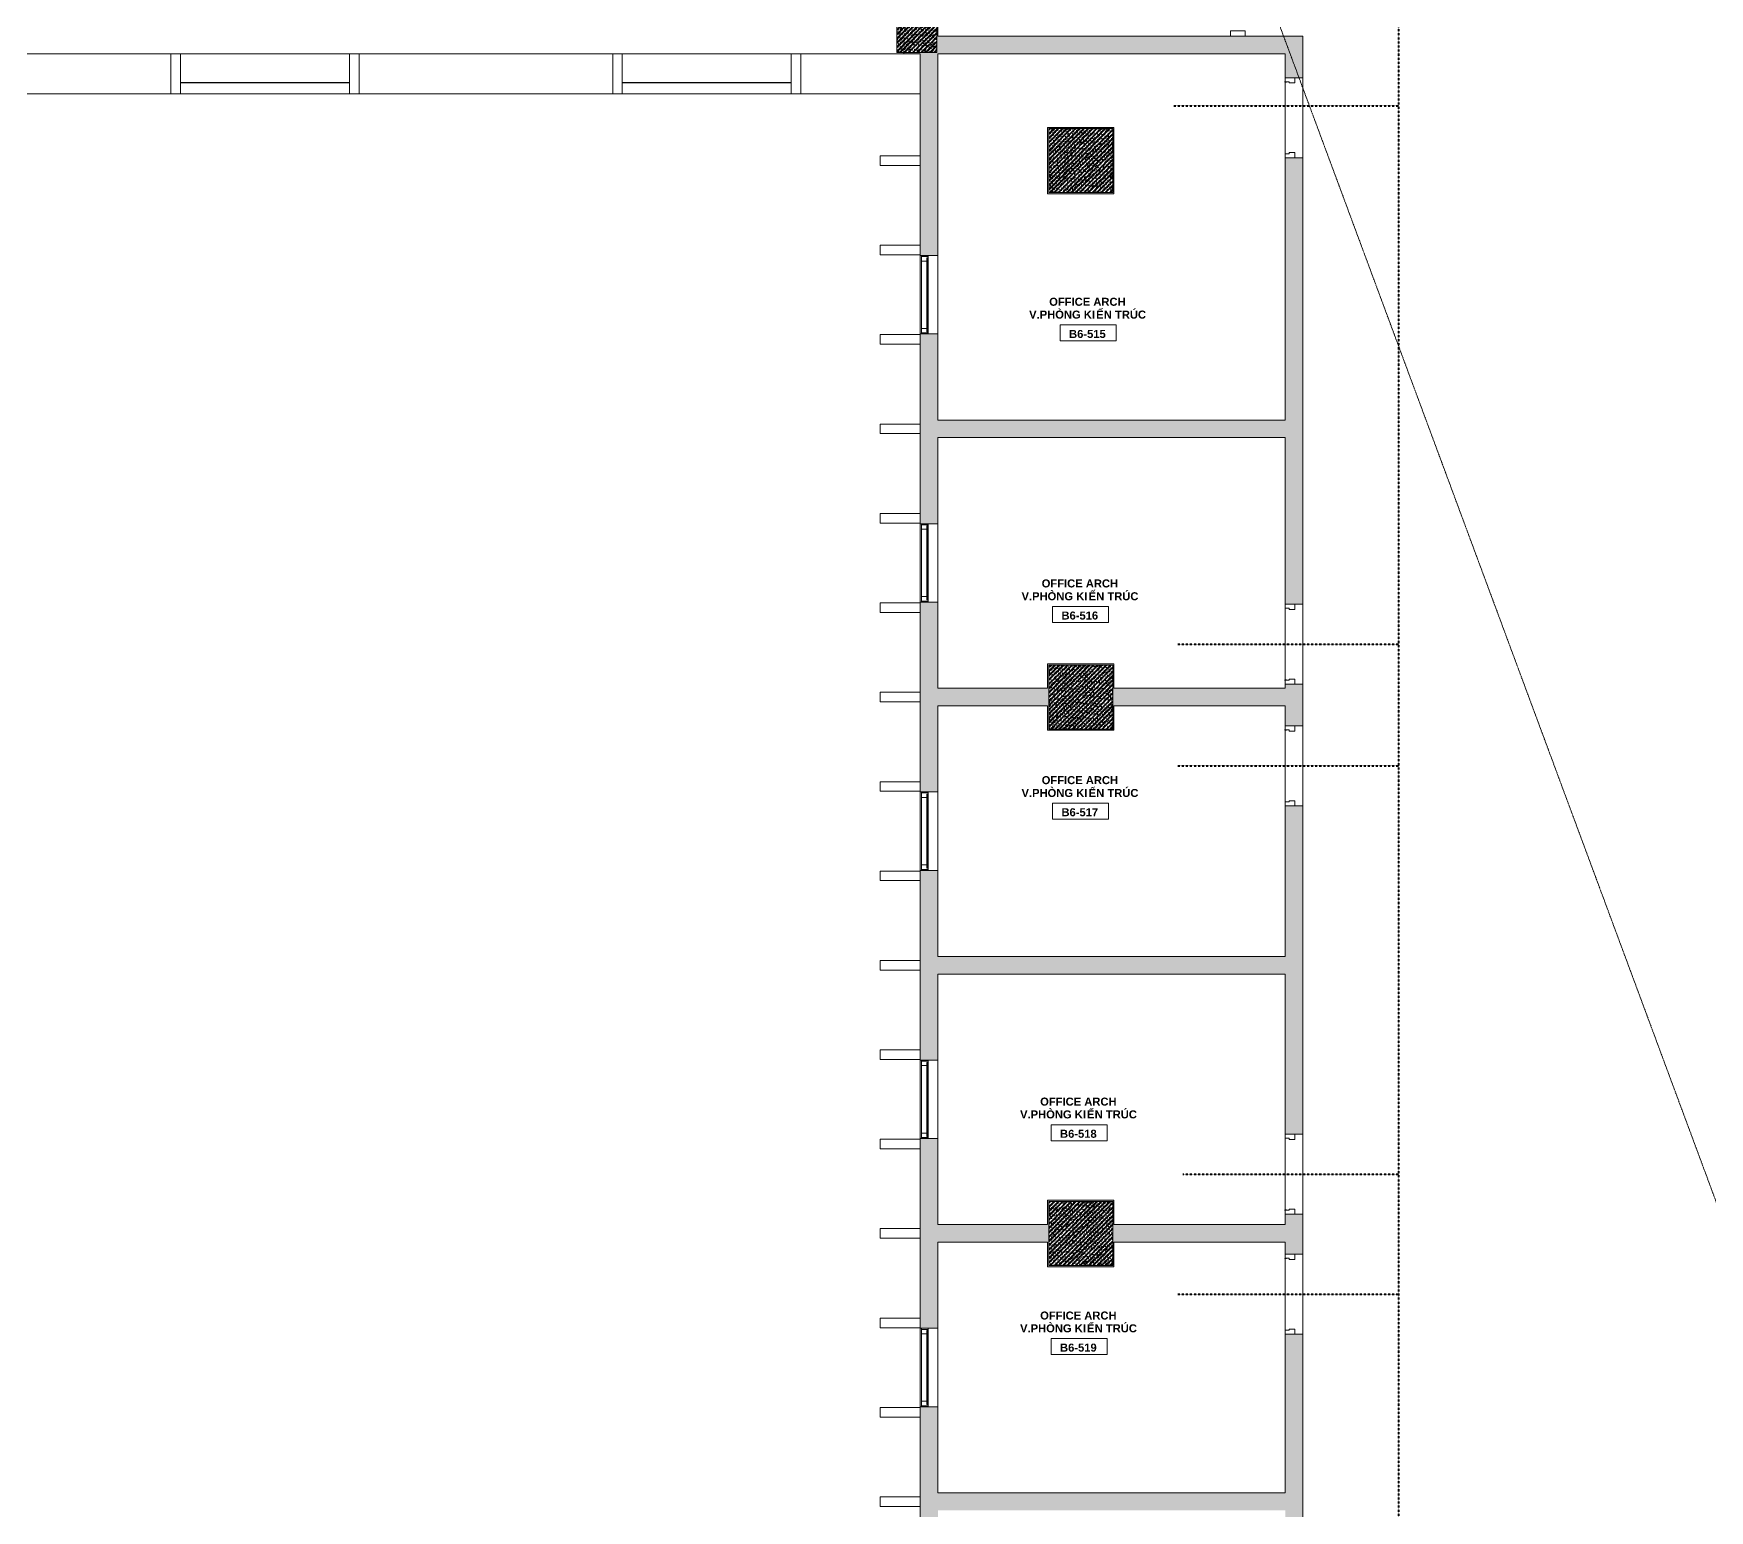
# Model space of a CAD drawing. Header units: millimetres. Extents: x -34669 to 32595, y 16058 to 152521.
# Drawn here: x -16475 to 4466, y 43987 to 62435 of the extents above; entities that cross this region are included whole.
import ezdxf

# ---------------------------------------------------------------- set-up
doc = ezdxf.new("R2010")
doc.units = ezdxf.units.MM
doc.linetypes.add('dash 1-1', pattern=[2, 1, -1])
doc.linetypes.add('Double dash', pattern=[42.8625, 15.875, -4.7625, 6.35, -4.7625, 6.35, -4.7625])
for name, color, linetype, lineweight in [('A-AREA-IDEN', 2, 'Continuous', 9), ('A-DETL', 90, 'Continuous', 5), ('A-DETL-MBND', 5, 'Continuous', 5), ('A-DOOR', 31, 'Continuous', 5), ('A-DOOR-FRAM', 31, 'Continuous', 5), ('A-FLOR', 192, 'Continuous', 5), ('A-GLAZ', 151, 'Continuous', 5), ('A-GLAZ-CURT', 52, 'Continuous', 5), ('A-GLAZ-CWMG', 51, 'Continuous', 5), ('A-WALL', 113, 'Continuous', 5), ('A-WALL-PATT', 111, 'Continuous', 5), ('C-PROP-LINE', 91, 'Double dash', 9), ('S-COLS', 52, 'Continuous', 5)]:
    doc.layers.add(name, color=color, linetype=linetype, lineweight=lineweight)
doc.styles.add('Arial_B', font='arialbd.ttf', dxfattribs={"height": 100})
doc.styles.add('Arial_B_1', font='arialbd.ttf', dxfattribs={"height": 100})

# ---------------------------------------------------------------- blocks, each defined once
blk = doc.blocks.new('M_Concrete-Square-Column - C1 - 800 X 800-V7-5th Traffic Floor Plan - Pedestrian')
at = {"layer": 'S-COLS'}
h = blk.add_hatch(dxfattribs=at)
h.set_pattern_fill('FP_10', color=256, style=0, pattern_type=2)
h.set_pattern_definition([(50, (3389.934, -60847), (63.763904, -5.57885), [6.667, -73.342]), (355, (3389.934, -60847), (-12.334876, 66.869514), [5.334, -58.674]), (100.451, (3395.25, -60847.465), (51.43036, 61.29098), [5.667, -62.332]), (46.184, (3389.934, -60829.22), (94.87722, -14.71484), [10.001, -110.014]), (96.636, (3397.84, -60830.45), (83.09115, 86.5993), [8.5, -93.497]), (351.184, (3389.93, -60829.22), (83.09204, 86.59928), [8.001, -88.011]), (21, (3398.824, -60833.665), (53.064487, -35.792726), [6.668, -73.343]), (326, (3398.824, -60833.665), (21.63066, 64.46546), [5.334, -58.674]), (71.451, (3403.246, -60836.65), (74.69646, 28.67237), [5.667, -62.332]), (37.5, (3389.934, -60847), (1.080413, 29.594271), [1.676, -56.286, 1.676, -57.887, -58.896]), (37.5, (3389.934, -60847), (1.080413, 29.594271), [-117.526, 1.676, -57.22]), (7.5, (3389.934, -60847), (23.386368, 35.063507), [1.676, -32.283, 1.676, -54.953, -22.447]), (7.5, (3389.934, -60847), (23.386368, 35.063507), [-90.589, 1.676, -20.771]), (327.5, (3370.11, -60847), (47.456567, -2.005468), [1.676, -20.549, 1.676, -67.666, -92.011]), (327.5, (3370.11, -60847), (47.456567, -2.005468), [-91.567, 1.676, -90.335]), (317.5, (3361.22, -60847), (51.844948, 8.89904), [1.676, -27.216, 1.676, -44.374, -65.342]), (317.5, (3361.22, -60847), (51.844948, 8.89904), [-74.943, 1.676, -63.665]), (45, (3389.934, -60847), (-26.716616, 26.716616), []), (45, (3389.934, -60836.11), (-26.716616, 26.716616), [])])
h.paths.add_polyline_path([(400, -400), (400, 400), (-400, 400), (-400, -400), (41, -400)])
at = {"layer": 'S-COLS', "lineweight": 15}
for p, q in [((400, 400), (-400, 400)), ((-400, 400), (-400, -400)), ((400, -400), (400, 400)), ((-400, -400), (400, -400))]:
    blk.add_line(p, q, dxfattribs=at)
blk = doc.blocks.new('M_Concrete-Square-Column - C1 - 800 X 800-V8-5th Traffic Floor Plan - Pedestrian')
at = {"layer": 'S-COLS'}
h = blk.add_hatch(dxfattribs=at)
h.set_pattern_fill('FP_11', color=256, style=0, pattern_type=2)
h.set_pattern_definition([(50, (3389.934, -54147), (63.763904, -5.57885), [6.667, -73.342]), (355, (3389.934, -54147), (-12.334876, 66.869514), [5.334, -58.674]), (100.451, (3395.25, -54147.465), (51.43036, 61.29098), [5.667, -62.332]), (46.184, (3389.934, -54129.22), (94.87722, -14.71484), [10.001, -110.014]), (96.636, (3397.84, -54130.45), (83.09115, 86.5993), [8.5, -93.497]), (351.184, (3389.93, -54129.22), (83.09204, 86.59928), [8.001, -88.011]), (21, (3398.824, -54133.665), (53.064487, -35.792726), [6.668, -73.343]), (326, (3398.824, -54133.665), (21.63066, 64.46546), [5.334, -58.674]), (71.451, (3403.246, -54136.65), (74.69646, 28.67237), [5.667, -62.332]), (37.5, (3389.934, -54147), (1.080413, 29.594271), [1.676, -56.286, 1.676, -57.887, -58.896]), (37.5, (3389.934, -54147), (1.080413, 29.594271), [-117.526, 1.676, -57.22]), (7.5, (3389.934, -54147), (23.386368, 35.063507), [1.676, -32.283, 1.676, -54.953, -22.447]), (7.5, (3389.934, -54147), (23.386368, 35.063507), [-90.589, 1.676, -20.771]), (327.5, (3370.11, -54147), (47.456567, -2.005468), [1.676, -20.549, 1.676, -67.666, -92.011]), (327.5, (3370.11, -54147), (47.456567, -2.005468), [-91.567, 1.676, -90.335]), (317.5, (3361.22, -54147), (51.844948, 8.89904), [1.676, -27.216, 1.676, -44.374, -65.342]), (317.5, (3361.22, -54147), (51.844948, 8.89904), [-74.943, 1.676, -63.665]), (45, (3389.934, -54147), (-26.716616, 26.716616), []), (45, (3389.934, -54136.11), (-26.716616, 26.716616), [])])
h.paths.add_polyline_path([(400, -400), (400, 400), (-400, 400), (-400, -400), (41, -400)])
at = {"layer": 'S-COLS', "lineweight": 15}
for p, q in [((400, 400), (-400, 400)), ((-400, 400), (-400, -400)), ((400, -400), (400, 400)), ((-400, -400), (400, -400))]:
    blk.add_line(p, q, dxfattribs=at)
blk = doc.blocks.new('M_Concrete-Rectangular-Column - C3 - 500 x 700mm-9523593-5th Traffic Floor Plan - Pedestrian')
at = {"layer": 'S-COLS'}
h = blk.add_hatch(dxfattribs=at)
h.set_pattern_fill('FP_13', color=256, style=0, pattern_type=2)
h.set_pattern_definition([(50, (5439.94, -62547), (63.763904, -5.57885), [6.667, -73.342]), (355, (5439.94, -62547), (-12.334876, 66.869514), [5.334, -58.674]), (100.451, (5445.25, -62547.465), (51.43036, 61.29098), [5.667, -62.332]), (46.184, (5439.94, -62529.22), (94.87722, -14.71484), [10.001, -110.014]), (96.636, (5447.85, -62530.45), (83.09115, 86.5993), [8.5, -93.497]), (351.184, (5439.94, -62529.22), (83.09204, 86.59928), [8.001, -88.011]), (21, (5448.83, -62533.665), (53.064487, -35.792726), [6.668, -73.343]), (326, (5448.83, -62533.665), (21.63066, 64.46546), [5.334, -58.674]), (71.451, (5453.25, -62536.65), (74.69646, 28.67237), [5.667, -62.332]), (37.5, (5439.94, -62547), (1.080413, 29.594271), [1.676, -56.286, 1.676, -57.887, -58.896]), (37.5, (5439.94, -62547), (1.080413, 29.594271), [-117.526, 1.676, -57.22]), (7.5, (5439.94, -62547), (23.386368, 35.063507), [1.676, -32.283, 1.676, -54.953, -22.447]), (7.5, (5439.94, -62547), (23.386368, 35.063507), [-90.589, 1.676, -20.771]), (327.5, (5420.114, -62547), (47.456567, -2.005468), [1.676, -20.549, 1.676, -67.666, -92.011]), (327.5, (5420.114, -62547), (47.456567, -2.005468), [-91.567, 1.676, -90.335]), (317.5, (5411.224, -62547), (51.844948, 8.89904), [1.676, -27.216, 1.676, -44.374, -65.342]), (317.5, (5411.224, -62547), (51.844948, 8.89904), [-74.943, 1.676, -63.665]), (45, (5439.94, -62547), (-26.716616, 26.716616), []), (45, (5439.94, -62536.11), (-26.716616, 26.716616), [])])
h.paths.add_polyline_path([(250, -350), (250, 350), (-250, 350), (-250, -350), (-222, -350)])
at = {"layer": 'S-COLS', "lineweight": 15}
for p, q in [((250, 350), (-250, 350)), ((-250, 350), (-250, -350)), ((250, -350), (250, 350)), ((-250, -350), (250, -350))]:
    blk.add_line(p, q, dxfattribs=at)
blk = doc.blocks.new('DP3-D301 - DP3-D301-9166700-5th Traffic Floor Plan - Pedestrian')
at = {"layer": 'A-DOOR'}
for p, q in [((447, 113), (447, 94)), ((447, 94), (450, 94)), ((450, 94), (450, 108))]:
    blk.add_line(p, q, dxfattribs=at)
for centre, radius, start, end in [((450, 113), 3, 290.6789, 180), ((450, 113), 3, 48.0065, 121.3362), ((450, 113), 3, 48.0065, 121.3362), ((450, 113), 3, 48.0065, 121.3362), ((450, 113), 3, 48.0065, 121.3362), ((450, 113), 3, 48.0065, 121.3362), ((450, 113), 3, 48.0065, 121.3362), ((450, 113), 3, 48.0065, 121.3362), ((452, 108), 2.19, 120.9247, 176.9338)]:
    blk.add_arc(centre, radius, start, end, dxfattribs=at)
at = {"layer": 'A-DOOR-FRAM'}
for p, q in [((-450, 110), (-500, 110)), ((-450, 60), (-450, 110)), ((-435, 60), (-450, 60)), ((-435, -10), (-435, 60)), ((450, 60), (435, 60)), ((435, 60), (435, -10)), ((450, 94), (450, 60)), ((500, 110), (451, 110)), ((-500, -10), (-435, -10)), ((435, -10), (500, -10))]:
    blk.add_line(p, q, dxfattribs=at)
blk = doc.blocks.new('DP3-D301 - DP3-D301-9166699-5th Traffic Floor Plan - Pedestrian')
at = {"layer": 'A-DOOR'}
for p, q in [((447, -94), (447, -113)), ((450, -94), (447, -94)), ((450, -108), (450, -94))]:
    blk.add_line(p, q, dxfattribs=at)
for centre, radius, start, end in [((450, -113), 3, 180, 69.3211), ((450, -113), 3, 238.6638, 311.9935), ((450, -113), 3, 238.6638, 311.9935), ((450, -113), 3, 238.6638, 311.9935), ((450, -113), 3, 238.6638, 311.9935), ((450, -113), 3, 238.6638, 311.9935), ((450, -113), 3, 238.6638, 311.9935), ((450, -113), 3, 238.6638, 311.9935), ((452, -108), 2.19, 183.0662, 239.0753)]:
    blk.add_arc(centre, radius, start, end, dxfattribs=at)
at = {"layer": 'A-DOOR-FRAM'}
for p, q in [((-500, 10), (-435, 10)), ((-435, 10), (-435, -60)), ((435, 10), (500, 10)), ((435, -60), (435, 10)), ((-450, -110), (-500, -110)), ((-450, -60), (-450, -110)), ((-435, -60), (-450, -60)), ((450, -60), (435, -60)), ((450, -94), (450, -60)), ((500, -110), (451, -110))]:
    blk.add_line(p, q, dxfattribs=at)
blk = doc.blocks.new('Rectangular Mullion - TWOG-PROFILE-Mullion-120X500-11979642-5th Traffic Floor Plan - Pedestrian')
at = {"layer": 'A-GLAZ-CWMG'}
for p, q in [((-120, 250), (0, 250)), ((-120, -250), (-120, 250)), ((0, 250), (0, -250)), ((0, -250), (-120, -250))]:
    blk.add_line(p, q, dxfattribs=at)
blk = doc.blocks.new('Rectangular Mullion - TWOG-PROFILE-Mullion-120X500-11979641-5th Traffic Floor Plan - Pedestrian')
at = {"layer": 'A-GLAZ-CWMG'}
for p, q in [((-60, 250), (60, 250)), ((-60, -250), (-60, 250)), ((60, 250), (60, -250)), ((60, -250), (-60, -250))]:
    blk.add_line(p, q, dxfattribs=at)
blk = doc.blocks.new('VGU_CLUSTER_W1C - W2C - VGU_CLUSTER_W2C-8584645-5th Traffic Floor Plan - Pedestrian')
at = {"layer": 'A-GLAZ', "lineweight": 9}
for p, q in [((-477, 95), (-490, 95)), ((-490, 12), (-477, 12)), ((-477, 95), (-477, 12)), ((-421, 95), (-477, 95)), ((-477, 12), (-477, 95)), ((-477, 12), (-462, 12)), ((-462, 12), (-462, 28)), ((-462, 28), (-421, 28)), ((-421, 28), (-451, 28)), ((-451, 28), (-451, 21)), ((-451, 21), (-391, 21)), ((-391, 21), (-391, 28)), ((391, 28), (391, 21)), ((391, 21), (451, 21)), ((477, 95), (421, 95)), ((421, 28), (462, 28)), ((451, 28), (421, 28)), ((451, 21), (451, 28)), ((462, 28), (462, 12)), ((462, 12), (477, 12)), ((477, 12), (477, 95)), ((490, 95), (477, 95)), ((477, 95), (477, 12)), ((477, 12), (490, 12))]:
    blk.add_line(p, q, dxfattribs=at)
at = {"layer": 'A-GLAZ'}
for p, q in [((-462, 12), (462, 12)), ((-421, 95), (421, 95)), ((-421, 95), (-421, 28)), ((421, 28), (-421, 28)), ((-391, 21), (391, 21)), ((421, 95), (421, 28))]:
    blk.add_line(p, q, dxfattribs=at)
blk = doc.blocks.new('Rectangular Mullion - 120 x 500-11998958-5th Traffic Floor Plan - Pedestrian')
at = {"layer": 'A-DETL-MBND'}
for p, q in [((-17775, 62182), (-15815, 62182)), ((-15815, 61682), (-17775, 61682))]:
    blk.add_line(p, q, dxfattribs=at)
blk = doc.blocks.new('Rectangular Mullion - 120 x 500-11998959-5th Traffic Floor Plan - Pedestrian')
at = {"layer": 'A-DETL-MBND'}
for p, q in [((-15815, 62182), (-14758, 62182)), ((-14758, 61682), (-15815, 61682))]:
    blk.add_line(p, q, dxfattribs=at)
blk = doc.blocks.new('Rectangular Mullion - 120 x 500-11998960-5th Traffic Floor Plan - Pedestrian')
at = {"layer": 'A-DETL-MBND'}
blk.add_line((-14638, 62182), (-12528, 62182), dxfattribs=at)
blk = doc.blocks.new('Rectangular Mullion - 120 x 500-11998961-5th Traffic Floor Plan - Pedestrian')
at = {"layer": 'A-DETL-MBND'}
for p, q in [((-12408, 62182), (-10295, 62182)), ((-10295, 61682), (-12408, 61682))]:
    blk.add_line(p, q, dxfattribs=at)
blk = doc.blocks.new('Rectangular Mullion - 120 x 500-11998963-5th Traffic Floor Plan - Pedestrian')
at = {"layer": 'A-DETL-MBND'}
for p, q in [((-6888, 62182), (-5600, 62182)), ((-5395, 61682), (-6888, 61682))]:
    blk.add_line(p, q, dxfattribs=at)
blk = doc.blocks.new('Rectangular Mullion - TWOG-PROFILE-Mullion-120X500-10227436-5th Traffic Floor Plan - Pedestrian')
at = {"layer": 'A-GLAZ-CWMG'}
for p, q in [((-60, -250), (-60, 250)), ((-60, 250), (60, 250)), ((60, 250), (60, -250)), ((60, -250), (-60, -250))]:
    blk.add_line(p, q, dxfattribs=at)
blk = doc.blocks.new('Louver panel - Louver panel-12000069-5th Traffic Floor Plan - Pedestrian')
at = {"layer": 'A-GLAZ-CURT'}
for p, q in [((-1055, -110), (1055, -110)), ((1055, -115), (-1055, -115)), ((1055, -250), (-1055, -250))]:
    blk.add_line(p, q, dxfattribs=at)
blk = doc.blocks.new('Rectangular Mullion - 185x65-11403490-5th Traffic Floor Plan - Pedestrian')
at = {"layer": 'A-GLAZ-CWMG'}
for p, q in [((-65, 0), (0, 0)), ((-65, -185), (-65, 0)), ((0, 0), (0, -185)), ((0, -185), (-65, -185))]:
    blk.add_line(p, q, dxfattribs=at)
blk = doc.blocks.new('Family - ___-11746783-5th Traffic Floor Plan - Pedestrian')
at = {"layer": 'C-PROP-LINE'}
blk.add_line((-11634, 91438), (13173, 24609), dxfattribs=at)
blk = doc.blocks.new('Room Tag - Room Tag-8377849-5th Traffic Floor Plan - Pedestrian')
at = {"layer": 'A-AREA-IDEN'}
for p, q in [((-7, -0.80625), (-7, -4.80625)), ((-7, -0.80625), (7, -0.80625)), ((7, -0.80625), (7, -4.80625)), ((-7, -4.80625), (7, -4.80625))]:
    blk.add_line(p, q, dxfattribs=at)

msp = doc.modelspace()

# ---------------------------------------------------------------- hatches: boundary and pattern name
at = {"layer": 'A-WALL-PATT'}
for points in [[(-5175, 62182), (-5175, 62912), (-5190, 62912), (-5190, 62182)], [(-5600, 62182), (-5190, 62182), (-5190, 62197), (-5600, 62197)], [(-1037, 62182), (-835, 62182), (-835, 62402), (-5175, 62402), (-5175, 62182), (-3349, 62182)], [(-2975, 61247), (-2975, 61262), (-3805, 61262), (-3805, 61247), (-2990, 61247)], [(-3790, 60432), (-3790, 61247), (-3805, 61247), (-3805, 60432)], [(-2990, 60432), (-2975, 60432), (-2975, 61247), (-2990, 61247), (-2990, 60447)], [(-3790, 60432), (-2990, 60432), (-2990, 60447), (-3790, 60447)], [(-1037, 57387), (-835, 57387), (-835, 57607), (-5175, 57607), (-5175, 57387), (-3349, 57387)], [(-2975, 54547), (-2975, 54562), (-3805, 54562), (-3805, 54547), (-2990, 54547)], [(-3790, 53732), (-3790, 54547), (-3805, 54547), (-3805, 53732)], [(-2975, 53747), (-2975, 54547), (-2990, 54547), (-2990, 53747)], [(-3790, 53732), (-3180, 53732), (-3180, 53747), (-3790, 53747)], [(-1037, 50687), (-835, 50687), (-835, 50907), (-5175, 50907), (-5175, 50687), (-3349, 50687)], [(-2990, 47847), (-2975, 47847), (-2975, 47862), (-3805, 47862), (-3805, 47847), (-3349, 47847)], [(-3790, 47032), (-3790, 47847), (-3805, 47847), (-3805, 47032)], [(-2975, 47032), (-2975, 47847), (-2990, 47847), (-2990, 47032)], [(-3349, 47032), (-2990, 47032), (-2990, 47047), (-3790, 47047), (-3790, 47032)], [(-5175, 43987), (-835, 43987), (-835, 44207), (-5175, 44207)]]:
    msp.add_hatch(color=256, dxfattribs=at).paths.add_polyline_path(points)
h = msp.add_hatch(color=256, dxfattribs=at)
h.paths.add_polyline_path([(-835, 34157), (-615, 34157), (-615, 34207), (-835, 34207)])
h.paths.add_polyline_path([(-615, 35207), (-615, 39587), (-835, 39587), (-835, 35207)])
h.paths.add_polyline_path([(-615, 40587), (-615, 41087), (-835, 41087), (-835, 40587)])
h.paths.add_polyline_path([(-835, 42087), (-615, 42087), (-615, 46187), (-835, 46187), (-835, 43987)])
h.paths.add_polyline_path([(-615, 47187), (-615, 47687), (-835, 47687), (-835, 47187)])
h.paths.add_polyline_path([(-835, 48687), (-615, 48687), (-615, 52787), (-835, 52787), (-835, 49108)])
h.paths.add_polyline_path([(-835, 53787), (-615, 53787), (-615, 54307), (-835, 54307), (-835, 53799)])
h.paths.add_polyline_path([(-835, 55307), (-615, 55307), (-615, 60882), (-835, 60882), (-835, 56144)])
h.paths.add_polyline_path([(-835, 61882), (-615, 61882), (-615, 62402), (-835, 62402), (-835, 62008)])
h = msp.add_hatch(color=256, dxfattribs=at)
h.paths.add_polyline_path([(-5395, 19897), (-5175, 19897), (-5175, 21832), (-5395, 21832), (-5395, 20117)])
h.paths.add_polyline_path([(-5175, 22812), (-5175, 24065), (-5395, 24065), (-5395, 22812)])
h.paths.add_polyline_path([(-5395, 25045), (-5175, 25045), (-5175, 26299), (-5395, 26299), (-5395, 25653)])
h.paths.add_polyline_path([(-5175, 27279), (-5175, 28532), (-5395, 28532), (-5395, 27279)])
h.paths.add_polyline_path([(-5175, 29512), (-5175, 30765), (-5395, 30765), (-5395, 29512)])
h.paths.add_polyline_path([(-5395, 31745), (-5175, 31745), (-5175, 35232), (-5395, 35232), (-5395, 32689)])
h.paths.add_polyline_path([(-5395, 36212), (-5175, 36212), (-5175, 38582), (-5395, 38582), (-5395, 37287)])
h.paths.add_polyline_path([(-5175, 39562), (-5175, 41932), (-5395, 41932), (-5395, 39562)])
h.paths.add_polyline_path([(-5175, 42912), (-5175, 45282), (-5395, 45282), (-5395, 42912)])
h.paths.add_polyline_path([(-5175, 46262), (-5175, 48632), (-5395, 48632), (-5395, 46262)])
h.paths.add_polyline_path([(-5175, 49612), (-5175, 51982), (-5395, 51982), (-5395, 49612)])
h.paths.add_polyline_path([(-5395, 52962), (-5175, 52962), (-5175, 55332), (-5395, 55332), (-5395, 53799)])
h.paths.add_polyline_path([(-5175, 56312), (-5175, 58682), (-5395, 58682), (-5395, 56312)])
h.paths.add_polyline_path([(-5395, 59662), (-5175, 59662), (-5175, 62182), (-5395, 62182), (-5395, 59662)])
h = msp.add_hatch(color=256, dxfattribs=at)
h.paths.add_polyline_path([(-5175, 54037), (-3805, 54037), (-3805, 54257), (-5175, 54257)])
h.paths.add_polyline_path([(-2975, 54037), (-835, 54037), (-835, 54257), (-2975, 54257)])
h = msp.add_hatch(color=256, dxfattribs=at)
h.paths.add_polyline_path([(-5175, 47337), (-3805, 47337), (-3805, 47557), (-5175, 47557)])
h.paths.add_polyline_path([(-2975, 47337), (-835, 47337), (-835, 47557), (-2975, 47557)])
at = {"layer": 'S-COLS'}
h = msp.add_hatch(dxfattribs=at)
h.set_pattern_fill('FP_1', color=256, style=0, pattern_type=2)
h.set_pattern_definition([(50, (0, 0), (63.763904, -5.57885), [6.668, -73.343]), (355, (0, 0), (-12.33488, 66.86951), [5.334, -58.674]), (100.451, (5.314, -0.465), (51.43036, 61.29098), [5.667, -62.332]), (46.184, (0, 17.78), (94.87722, -14.71484), [10.001, -110.014]), (96.636, (7.91, 16.55), (83.09115, 86.5993), [8.5, -93.497]), (351.184, (0, 17.78), (83.09204, 86.59928), [8.001, -88.011]), (21, (8.89, 13.335), (53.064487, -35.792726), [6.667, -73.342]), (326, (8.89, 13.335), (21.63066, 64.46546), [5.334, -58.674]), (71.451, (13.31, 10.35), (74.69646, 28.67237), [5.667, -62.332]), (37.5, (0, 0), (1.080413, 29.594271), [1.676, -56.286, 1.676, -57.887, -58.896]), (37.5, (0, 0), (1.080413, 29.594271), [-117.526, 1.676, -57.22]), (7.5, (0, 0), (23.386368, 35.063507), [1.676, -32.283, 1.676, -54.953, -22.447]), (7.5, (0, 0), (23.386368, 35.063507), [-90.589, 1.676, -20.771]), (327.5, (-19.825, 0), (47.456567, -2.005468), [1.676, -20.549, 1.676, -67.666, -92.011]), (327.5, (-19.825, 0), (47.456567, -2.005468), [-91.567, 1.676, -90.335]), (317.5, (-28.715, 0), (51.844948, 8.89904), [1.676, -27.216, 1.676, -44.374, -65.342]), (317.5, (-28.715, 0), (51.844948, 8.89904), [-74.943, 1.676, -63.665]), (45, (0, 0), (-26.715908, 26.715908), []), (45, (0, 10.89), (-26.715908, 26.715908), [])])
h.paths.add_polyline_path([(-3349, 47047), (-2990, 47047), (-2990, 47847), (-3790, 47847), (-3790, 47047)])

# ---------------------------------------------------------------- linework, layer by layer
at = {"layer": 'A-DETL', "linetype": 'dash 1-1', "lineweight": 40}
for p, q in [((585, 32508), (585, 67415)), ((-2227, 61532), (585, 61532)), ((-2175, 54807), (585, 54807)), ((-2175, 53287), (585, 53287)), ((-2115, 48187), (585, 48187)), ((-2175, 46687), (585, 46687))]:
    msp.add_line(p, q, dxfattribs=at)
at = {"layer": 'A-FLOR'}
for p, q in [((-2975, 53732), (-3180, 53732)), ((-2975, 53747), (-2975, 53732))]:
    msp.add_line(p, q, dxfattribs=at)
at = {"layer": 'A-WALL', "lineweight": 15}
for p, q in [((-5175, 62402), (-5175, 64782)), ((-5600, 62197), (-5600, 62182)), ((-615, 62402), (-5175, 62402)), ((-615, 61882), (-615, 62402)), ((-5600, 62182), (-5395, 62182)), ((-5395, 62182), (-5395, 59662)), ((-5175, 59662), (-5175, 62182)), ((-5175, 62182), (-835, 62182)), ((-835, 62182), (-835, 61882)), ((-835, 61882), (-615, 61882)), ((-2975, 61262), (-3805, 61262)), ((-3805, 61262), (-3805, 60432)), ((-2975, 60432), (-2975, 61262)), ((-835, 60882), (-835, 57607)), ((-615, 60882), (-835, 60882)), ((-615, 55307), (-615, 60882)), ((-3805, 60432), (-2975, 60432)), ((-5395, 59662), (-5175, 59662)), ((-5395, 58682), (-5395, 56312)), ((-5175, 58682), (-5395, 58682)), ((-5175, 57607), (-5175, 58682)), ((-835, 57607), (-5175, 57607)), ((-5175, 57387), (-835, 57387)), ((-5175, 56312), (-5175, 57387)), ((-835, 57387), (-835, 55307)), ((-5395, 56312), (-5175, 56312)), ((-5395, 55332), (-5395, 52962)), ((-5175, 55332), (-5395, 55332)), ((-5175, 54257), (-5175, 55332)), ((-835, 55307), (-615, 55307)), ((-2975, 54562), (-3805, 54562)), ((-3805, 54562), (-3805, 54257)), ((-2975, 54257), (-2975, 54562)), ((-3805, 54257), (-5175, 54257)), ((-835, 54257), (-2975, 54257)), ((-835, 54307), (-835, 54257)), ((-615, 54307), (-835, 54307)), ((-615, 53787), (-615, 54307)), ((-5175, 54037), (-3805, 54037)), ((-5175, 52962), (-5175, 54037)), ((-3805, 54037), (-3805, 53732)), ((-2975, 53747), (-2975, 54037)), ((-2975, 54037), (-835, 54037)), ((-835, 54037), (-835, 53787)), ((-3805, 53732), (-3180, 53732)), ((-3180, 53732), (-3180, 53747)), ((-2990, 53747), (-2975, 53747)), ((-835, 53787), (-615, 53787)), ((-5395, 52962), (-5175, 52962)), ((-835, 52787), (-835, 50907)), ((-615, 52787), (-835, 52787)), ((-615, 48687), (-615, 52787)), ((-5395, 51982), (-5395, 49612)), ((-5175, 51982), (-5395, 51982)), ((-5175, 50907), (-5175, 51982)), ((-835, 50907), (-5175, 50907)), ((-5175, 50687), (-835, 50687)), ((-5175, 49612), (-5175, 50687)), ((-835, 50687), (-835, 48687)), ((-5395, 49612), (-5175, 49612)), ((-5395, 48632), (-5395, 46262)), ((-5175, 48632), (-5395, 48632)), ((-5175, 47557), (-5175, 48632)), ((-835, 48687), (-615, 48687)), ((-2975, 47862), (-3805, 47862)), ((-3805, 47862), (-3805, 47557)), ((-3790, 47847), (-2990, 47847)), ((-3790, 47047), (-3790, 47847)), ((-2990, 47847), (-2990, 47047)), ((-2975, 47557), (-2975, 47862)), ((-3805, 47557), (-5175, 47557)), ((-835, 47557), (-2975, 47557)), ((-835, 47687), (-835, 47557)), ((-615, 47687), (-835, 47687)), ((-615, 47187), (-615, 47687)), ((-5175, 47337), (-3805, 47337)), ((-5175, 46262), (-5175, 47337)), ((-3805, 47337), (-3805, 47032)), ((-2975, 47032), (-2975, 47337)), ((-2975, 47337), (-835, 47337)), ((-835, 47337), (-835, 47187)), ((-835, 47187), (-615, 47187)), ((-3805, 47032), (-2975, 47032)), ((-2990, 47047), (-3790, 47047)), ((-5395, 46262), (-5175, 46262)), ((-835, 46187), (-835, 44207)), ((-615, 46187), (-835, 46187)), ((-615, 42087), (-615, 46187)), ((-5395, 45282), (-5395, 42912)), ((-5175, 45282), (-5395, 45282)), ((-5175, 44207), (-5175, 45282)), ((-835, 44207), (-5175, 44207))]:
    msp.add_line(p, q, dxfattribs=at)
at = {"layer": 'A-WALL'}
for p, q in [((-835, 60932), (-835, 61829)), ((-615, 61882), (-615, 60882)), ((-5395, 58682), (-5395, 59662)), ((-5175, 59662), (-5175, 58682)), ((-5395, 55332), (-5395, 56312)), ((-5175, 56312), (-5175, 55332)), ((-615, 55307), (-615, 54307)), ((-835, 54360), (-835, 55257)), ((-835, 52837), (-835, 53734)), ((-615, 53787), (-615, 52787)), ((-5395, 51982), (-5395, 52962)), ((-5175, 52962), (-5175, 51982)), ((-5395, 48632), (-5395, 49612)), ((-5175, 49612), (-5175, 48632)), ((-835, 47740), (-835, 48637)), ((-615, 48687), (-615, 47687)), ((-835, 46237), (-835, 47134)), ((-615, 47187), (-615, 46187)), ((-5395, 45282), (-5395, 46262)), ((-5175, 46262), (-5175, 45282))]:
    msp.add_line(p, q, dxfattribs=at)
at = {"layer": 'S-COLS', "lineweight": 15}
for p, q in [((-2990, 47847), (-3790, 47847)), ((-3790, 47847), (-3790, 47047)), ((-2990, 47047), (-2990, 47847)), ((-3790, 47047), (-2990, 47047))]:
    msp.add_line(p, q, dxfattribs=at)

# ---------------------------------------------------------------- block references
at = {"layer": 'A-AREA-IDEN', "xscale": 49.99999999999998, "yscale": 49.99999999999998, "zscale": 49.99999999999998}
for p in [(-3298, 58836), (-3392, 55319), (-3392, 52861), (-3411, 48846), (-3411, 46175)]:
    msp.add_blockref('Room Tag - Room Tag-8377849-5th Traffic Floor Plan - Pedestrian', p, dxfattribs=at)
at = {"layer": 'A-DETL-MBND'}
for name, p in [('Rectangular Mullion - 120 x 500-11998958-5th Traffic Floor Plan - Pedestrian', (0, 0)), ('Rectangular Mullion - 120 x 500-11998959-5th Traffic Floor Plan - Pedestrian', (0, 0)), ('Rectangular Mullion - 120 x 500-11998960-5th Traffic Floor Plan - Pedestrian', (0, 0)), ('Rectangular Mullion - 120 x 500-11998961-5th Traffic Floor Plan - Pedestrian', (0, 0)), ('Rectangular Mullion - 120 x 500-11998959-5th Traffic Floor Plan - Pedestrian', (5520, 0)), ('Rectangular Mullion - 120 x 500-11998960-5th Traffic Floor Plan - Pedestrian', (5520, 0)), ('Rectangular Mullion - 120 x 500-11998963-5th Traffic Floor Plan - Pedestrian', (0, 0))]:
    msp.add_blockref(name, p, dxfattribs=at)
at = {"layer": 'A-DOOR-FRAM'}
for name, p, rotation in [('DP3-D301 - DP3-D301-9166700-5th Traffic Floor Plan - Pedestrian', (-725, 61382), 89.99999999999991), ('DP3-D301 - DP3-D301-9166699-5th Traffic Floor Plan - Pedestrian', (-725, 54807), 269.9999999999999), ('DP3-D301 - DP3-D301-9166700-5th Traffic Floor Plan - Pedestrian', (-725, 53287), 89.99999999999991), ('DP3-D301 - DP3-D301-9166699-5th Traffic Floor Plan - Pedestrian', (-725, 48187), 269.9999999999999), ('DP3-D301 - DP3-D301-9166700-5th Traffic Floor Plan - Pedestrian', (-725, 46687), 89.99999999999991)]:
    msp.add_blockref(name, p, dxfattribs=dict(at, rotation=rotation))
at = {"layer": 'A-GLAZ', "rotation": 89.99999999999991}
for p in [(-5285, 59172), (-5285, 55822), (-5285, 52472), (-5285, 49122), (-5285, 45772)]:
    msp.add_blockref('VGU_CLUSTER_W1C - W2C - VGU_CLUSTER_W2C-8584645-5th Traffic Floor Plan - Pedestrian', p, dxfattribs=at)
at = {"layer": 'A-GLAZ-CURT'}
for p in [(-13583, 61932), (-8063, 61932)]:
    msp.add_blockref('Louver panel - Louver panel-12000069-5th Traffic Floor Plan - Pedestrian', p, dxfattribs=at)
at = {"layer": 'A-GLAZ-CWMG', "extrusion": (0, 0, -1)}
for name, p, rotation in [('Rectangular Mullion - 185x65-11403490-5th Traffic Floor Plan - Pedestrian', (1520, 62402), 270.0000000000001), ('Rectangular Mullion - TWOG-PROFILE-Mullion-120X500-10227436-5th Traffic Floor Plan - Pedestrian', (14698, 61932), 180), ('Rectangular Mullion - TWOG-PROFILE-Mullion-120X500-10227436-5th Traffic Floor Plan - Pedestrian', (12468, 61932), 180), ('Rectangular Mullion - TWOG-PROFILE-Mullion-120X500-10227436-5th Traffic Floor Plan - Pedestrian', (9178, 61932), 180), ('Rectangular Mullion - TWOG-PROFILE-Mullion-120X500-10227436-5th Traffic Floor Plan - Pedestrian', (6948, 61932), 180), ('Rectangular Mullion - TWOG-PROFILE-Mullion-120X500-11979642-5th Traffic Floor Plan - Pedestrian', (5645, 60907), 90.0000000000001), ('Rectangular Mullion - TWOG-PROFILE-Mullion-120X500-11979641-5th Traffic Floor Plan - Pedestrian', (5645, 59730), 90.0000000000001), ('Rectangular Mullion - TWOG-PROFILE-Mullion-120X500-11979641-5th Traffic Floor Plan - Pedestrian', (5645, 58614), 90.0000000000001), ('Rectangular Mullion - TWOG-PROFILE-Mullion-120X500-11979641-5th Traffic Floor Plan - Pedestrian', (5645, 57497), 90.0000000000001), ('Rectangular Mullion - TWOG-PROFILE-Mullion-120X500-11979641-5th Traffic Floor Plan - Pedestrian', (5645, 56380), 90.0000000000001), ('Rectangular Mullion - TWOG-PROFILE-Mullion-120X500-11979641-5th Traffic Floor Plan - Pedestrian', (5645, 55264), 90.0000000000001), ('Rectangular Mullion - TWOG-PROFILE-Mullion-120X500-11979641-5th Traffic Floor Plan - Pedestrian', (5645, 54147), 90.0000000000001), ('Rectangular Mullion - TWOG-PROFILE-Mullion-120X500-11979641-5th Traffic Floor Plan - Pedestrian', (5645, 53030), 90.0000000000001), ('Rectangular Mullion - TWOG-PROFILE-Mullion-120X500-11979641-5th Traffic Floor Plan - Pedestrian', (5645, 51914), 90.0000000000001), ('Rectangular Mullion - TWOG-PROFILE-Mullion-120X500-11979641-5th Traffic Floor Plan - Pedestrian', (5645, 50797), 90.0000000000001), ('Rectangular Mullion - TWOG-PROFILE-Mullion-120X500-11979641-5th Traffic Floor Plan - Pedestrian', (5645, 49680), 90.0000000000001), ('Rectangular Mullion - TWOG-PROFILE-Mullion-120X500-11979641-5th Traffic Floor Plan - Pedestrian', (5645, 48564), 90.0000000000001), ('Rectangular Mullion - TWOG-PROFILE-Mullion-120X500-11979641-5th Traffic Floor Plan - Pedestrian', (5645, 47447), 90.0000000000001), ('Rectangular Mullion - TWOG-PROFILE-Mullion-120X500-11979641-5th Traffic Floor Plan - Pedestrian', (5645, 46330), 90.0000000000001), ('Rectangular Mullion - TWOG-PROFILE-Mullion-120X500-11979641-5th Traffic Floor Plan - Pedestrian', (5645, 45214), 90.0000000000001), ('Rectangular Mullion - TWOG-PROFILE-Mullion-120X500-11979641-5th Traffic Floor Plan - Pedestrian', (5645, 44097), 90.0000000000001)]:
    msp.add_blockref(name, p, dxfattribs=dict(at, rotation=rotation))
at = {"layer": 'C-PROP-LINE'}
msp.add_blockref('Family - ___-11746783-5th Traffic Floor Plan - Pedestrian', (0, 0), dxfattribs=at)
at = {"layer": 'S-COLS', "lineweight": 15}
for name, p in [('M_Concrete-Rectangular-Column - C3 - 500 x 700mm-9523593-5th Traffic Floor Plan - Pedestrian', (-5440, 62547)), ('M_Concrete-Square-Column - C1 - 800 X 800-V7-5th Traffic Floor Plan - Pedestrian', (-3390, 60847)), ('M_Concrete-Square-Column - C1 - 800 X 800-V8-5th Traffic Floor Plan - Pedestrian', (-3390, 54147))]:
    msp.add_blockref(name, p, dxfattribs=at)

# ---------------------------------------------------------------- texts
at = {"layer": 'A-AREA-IDEN', "char_height": 100, "attachment_point": 1}
for s, insert, width, style in [('OFFICE ARCH', (-3784, 59134), 1174.47, 'Arial_B'), ('V.PHÒNG KI', (-4035, 58974), 1014.13, 'Arial_B'), ('\\fArial|b1|i0|c254|p34|;Ế', (-3198, 58974), 116.24, 'Arial_B_1'), ('N TRÚC', (-3102, 58974), 653.38, 'Arial_B'), ('B6-515', (-3536, 58732), 565.19, 'Arial_B'), ('OFFICE ARCH', (-3878, 55616), 1174.47, 'Arial_B'), ('V.PHÒNG KI', (-4130, 55456), 1014.13, 'Arial_B'), ('\\fArial|b1|i0|c254|p34|;Ế', (-3293, 55456), 116.24, 'Arial_B_1'), ('N TRÚC', (-3197, 55456), 653.38, 'Arial_B'), ('B6-516', (-3631, 55215), 565.19, 'Arial_B'), ('V.PHÒNG KI', (-4130, 52999), 1014.13, 'Arial_B'), ('OFFICE ARCH', (-3878, 53159), 1174.47, 'Arial_B'), ('\\fArial|b1|i0|c254|p34|;Ế', (-3293, 52999), 116.24, 'Arial_B_1'), ('N TRÚC', (-3197, 52999), 653.38, 'Arial_B'), ('B6-517', (-3631, 52758), 565.19, 'Arial_B'), ('V.PHÒNG KI', (-4148, 48984), 1014.13, 'Arial_B'), ('OFFICE ARCH', (-3897, 49144), 1174.47, 'Arial_B'), ('\\fArial|b1|i0|c254|p34|;Ế', (-3312, 48984), 116.24, 'Arial_B_1'), ('N TRÚC', (-3216, 48984), 653.38, 'Arial_B'), ('B6-518', (-3649, 48742), 565.19, 'Arial_B'), ('V.PHÒNG KI', (-4148, 46312), 1014.13, 'Arial_B'), ('OFFICE ARCH', (-3897, 46472), 1174.47, 'Arial_B'), ('\\fArial|b1|i0|c254|p34|;Ế', (-3312, 46312), 116.24, 'Arial_B_1'), ('N TRÚC', (-3216, 46312), 653.38, 'Arial_B'), ('B6-519', (-3649, 46071), 565.19, 'Arial_B')]:
    msp.add_mtext(s, dxfattribs=dict(at, insert=insert, width=width, style=style))

doc.saveas('drawing.dxf')
